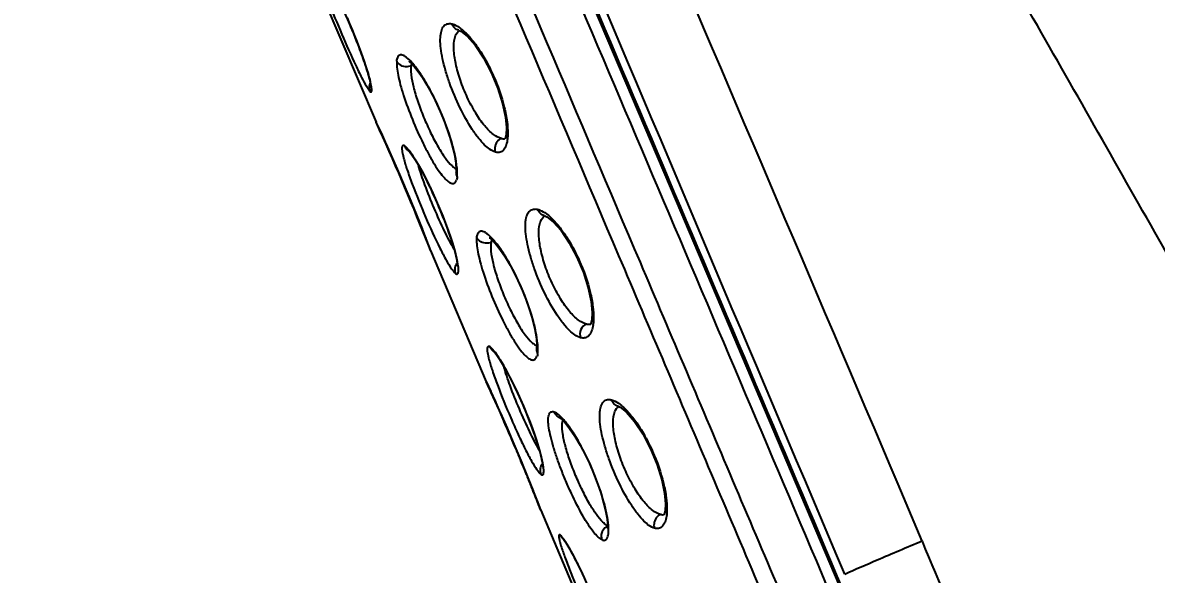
# Model space of a CAD drawing. Header units: millimetres. Extents: x 3631 to 3841, y 294 to 591.
# Drawn here: x 3674.02 to 3698.15, y 493.54 to 505.29 of the extents above; entities that cross this region are included whole.
import ezdxf

# ---------------------------------------------------------------- set-up
doc = ezdxf.new("R2010")
doc.units = ezdxf.units.MM
doc.header["$LTSCALE"] = 0.1
doc.layers.add('DIM', color=3, linetype='Continuous')
doc.styles.get("Standard").update_dxf_attribs({"font": 'arial.ttf'})
doc.dimstyles.new('ISO-25', dxfattribs={"dimtxt": 2.5, "dimasz": 2.5, "dimexe": 1.25, "dimexo": 0.625, "dimtad": 1, "dimlfac": 1.333333, "dimtxsty": 'Standard', "dimcen": 2.5, "dimadec": 0, "dimazin": 0, "dimtfac": 1, "dimtmove": 0, "dimatfit": 3, "dimfxl": 0, "dimarcsym": 0})

# ---------------------------------------------------------------- blocks, each defined once
blk = doc.blocks.new('*D76')
at = {"layer": 'Defpoints', "color": 0}
for p in [(3674.018, 520.889), (3707.156, 490.294), (3701.06, 488.102), (3692.287, 477.853), (3707.156, 369.842)]:
    blk.add_point(p, dxfattribs=at)
at = {"layer": 'DIM', "color": 0, "lineweight": -2}
blk.add_arc((3707.156, 442.825), 45.686, 93.1357, 109.8649, dxfattribs=at)
at = {"layer": 'DIM', "color": 0}
for points in [[(3704.645, 488.859), (3704.668, 488.026), (3707.156, 488.511)], [(3691.784, 485.404), (3691.479, 486.18), (3689.304, 484.879)]]:
    blk.add_solid(points, dxfattribs=at)
at = {"layer": 'DIM', "color": 0, "insert": (3697.668, 489.458), "char_height": 2.5, "attachment_point": 5, "rotation": 11.5003}
blk.add_mtext('23°', dxfattribs=at)

msp = doc.modelspace()

# ---------------------------------------------------------------- linework, layer by layer
at = {"color": 7, "linetype": 'Continuous'}
for p, q in [((3680.4156, 505.8182), (3681.5407, 503.1678)), ((3681.5411, 503.1672), (3681.5448, 503.1587)), ((3681.5428, 503.1633), (3681.5411, 503.1671)), ((3681.5506, 503.1462), (3681.5428, 503.1633)), ((3681.5448, 503.1587), (3681.6668, 502.8921)), ((3681.5448, 503.1587), (3681.5467, 503.1545)), ((3681.5492, 503.1495), (3681.5524, 503.1425)), ((3681.5532, 503.1403), (3681.5506, 503.1462)), ((3681.5524, 503.1425), (3681.5542, 503.1386)), ((3681.7463, 502.7154), (3681.8831, 502.4078)), ((3684.2721, 502.8179), (3684.2832, 502.8215)), ((3681.8831, 502.4078), (3682.0367, 502.0556)), ((3682.2337, 502.5586), (3682.2322, 502.5596)), ((3683.2478, 502.1585), (3683.2452, 502.1131)), ((3683.2452, 502.1131), (3683.2449, 502.1112)), ((3687.9275, 501.4862), (3690.1855, 496.1645)), ((3682.483, 500.9851), (3682.6168, 500.6496)), ((3682.5912, 500.7143), (3682.5997, 500.6926)), ((3682.6168, 500.6496), (3682.7016, 500.4331)), ((3682.6964, 500.4465), (3682.6603, 500.539)), ((3682.6908, 500.4604), (3682.6892, 500.4644)), ((3682.6936, 500.4531), (3682.6908, 500.4604)), ((3682.7015, 500.4332), (3682.6964, 500.4465)), ((3682.701, 500.4341), (3683.8859, 497.6424)), ((3686.0874, 498.8684), (3686.1065, 498.8746)), ((3684.9568, 498.3618), (3684.9552, 498.3532)), ((3684.9571, 498.364), (3684.9568, 498.3618)), ((3684.9607, 498.4128), (3684.9571, 498.364)), ((3684.0467, 498.2855), (3684.0453, 498.2865)), ((3683.8861, 497.6424), (3683.8895, 497.6345)), ((3683.9186, 497.5715), (3683.8861, 497.6424)), ((3683.8895, 497.6345), (3683.9818, 497.4329)), ((3683.9717, 497.455), (3684.0815, 497.2124)), ((3685.4547, 496.8744), (3685.4534, 496.875)), ((3684.4755, 496.3111), (3684.6402, 495.9188)), ((3684.6216, 495.964), (3684.7725, 495.5965)), ((3684.757, 495.6352), (3684.8847, 495.3179)), ((3684.8726, 495.3487), (3684.9709, 495.1005)), ((3684.8782, 495.3351), (3684.8749, 495.3433)), ((3684.9623, 495.1226), (3685.0437, 494.9148)), ((3685.0053, 495.013), (3685.0077, 495.0073)), ((3685.0193, 494.9779), (3685.0077, 495.0073)), ((3685.0347, 494.9383), (3685.0193, 494.9779)), ((3685.0463, 494.9087), (3685.0347, 494.9383)), ((3685.0437, 494.9148), (3685.0473, 494.9061)), ((3685.0474, 494.9061), (3685.0463, 494.9087)), ((3685.0473, 494.9058), (3686.172, 492.2555)), ((3687.6608, 494.8135), (3687.671, 494.8169)), ((3685.5238, 494.2935), (3685.5232, 494.294)), ((3685.5238, 494.2935), (3685.5238, 494.2935))]:
    msp.add_line(p, q, dxfattribs=at)
for points in [[(3680.313, 519.4223), (3682.9549, 513.1912), (3687.9275, 501.4862)], [(3680.9225, 505.3878), (3680.9777, 505.2607), (3681.0309, 505.1347), (3681.0816, 505.0109), (3681.1294, 504.8904), (3681.174, 504.7743), (3681.2152, 504.6634), (3681.2531, 504.5581), (3681.2875, 504.4591), (3681.3183, 504.3669), (3681.3455, 504.282), (3681.3689, 504.2049), (3681.3886, 504.1361), (3681.4044, 504.0763), (3681.4165, 504.0255), (3681.4249, 503.9847), (3681.4299, 503.9549), (3681.4318, 503.9378), (3681.4319, 503.9363)], [(3683.3037, 505.1242), (3683.3444, 505.105), (3683.4774, 504.9997), (3683.6466, 504.8059), (3683.8244, 504.5395), (3683.9915, 504.2245), (3684.132, 503.8898), (3684.2338, 503.5647), (3684.2934, 503.2786), (3684.3149, 503.0537), (3684.3078, 502.9025), (3684.2882, 502.8235), (3684.285, 502.8162)], [(3682.2346, 504.4667), (3682.2347, 504.4666), (3682.2531, 504.4544), (3682.2968, 504.4156), (3682.3602, 504.3463), (3682.4378, 504.247), (3682.5258, 504.1194), (3682.6208, 503.9657), (3682.7193, 503.7886), (3682.8178, 503.5921), (3682.9136, 503.3798), (3683.0042, 503.156), (3683.0864, 502.9259), (3683.1559, 502.6974), (3683.208, 502.4826), (3683.239, 502.2973), (3683.2478, 502.1585)], [(3681.6383, 502.9545), (3681.7847, 502.6301), (3681.9283, 502.3051), (3682.0851, 501.9429), (3682.2433, 501.5695), (3682.3909, 501.2121), (3682.5185, 500.897)], [(3682.2297, 502.5613), (3682.2559, 502.5331), (3682.3029, 502.4722), (3682.3638, 502.3824), (3682.4345, 502.2674), (3682.5113, 502.1322), (3682.5907, 501.9826), (3682.67, 501.824), (3682.7478, 501.6604), (3682.8225, 501.4949), (3682.8934, 501.3302), (3682.9594, 501.1684), (3683.0199, 501.0117), (3683.0743, 500.8623), (3683.1226, 500.7218), (3683.1644, 500.5916), (3683.1997, 500.4731), (3683.2282, 500.3676), (3683.2499, 500.2764), (3683.2649, 500.2013), (3683.2734, 500.1433), (3683.2764, 500.106), (3683.2765, 500.1014)], [(3682.0367, 502.0556), (3682.1952, 501.6831), (3682.3474, 501.3177), (3682.483, 500.9851)], [(3683.2449, 502.1112), (3683.2437, 502.1028), (3683.2413, 502.0926)], [(3685.1299, 501.1761), (3685.1745, 501.1556), (3685.3097, 501.0502), (3685.4776, 500.8606), (3685.652, 500.6025), (3685.8159, 500.2973), (3685.9553, 499.969), (3686.0584, 499.6428), (3686.1192, 499.35), (3686.1405, 499.1187), (3686.1322, 498.9633), (3686.1109, 498.8806), (3686.1072, 498.8725)], [(3683.9506, 500.7097), (3683.9522, 500.7089), (3683.9786, 500.6909), (3684.0315, 500.6425), (3684.1045, 500.5604), (3684.1917, 500.4456), (3684.289, 500.2999), (3684.3922, 500.1264), (3684.497, 499.9288), (3684.5996, 499.7115), (3684.6973, 499.4789), (3684.7865, 499.2368), (3684.8624, 498.9932), (3684.9193, 498.7616), (3684.9524, 498.5613), (3684.9607, 498.4128)], [(3686.1072, 498.8725), (3686.1015, 498.8624), (3686.103, 498.8638)], [(3684.0426, 498.2884), (3684.0664, 498.2631), (3684.1102, 498.207), (3684.1675, 498.1237), (3684.2344, 498.0164), (3684.3076, 497.8893), (3684.3838, 497.7476), (3684.4606, 497.5963), (3684.5362, 497.4394), (3684.6094, 497.2798), (3684.6793, 497.1201), (3684.745, 496.9624), (3684.8058, 496.8086), (3684.8612, 496.6607), (3684.9108, 496.5205), (3684.9546, 496.3892), (3684.9923, 496.2681), (3685.0238, 496.1585), (3685.049, 496.0613), (3685.0679, 495.9781), (3685.0805, 495.9102), (3685.0873, 495.8589), (3685.0892, 495.8278), (3685.0892, 495.8246)], [(3684.0674, 497.244), (3684.2063, 496.9322), (3684.3478, 496.6086), (3684.4956, 496.2632)], [(3686.6961, 497.1218), (3686.7372, 497.1021), (3686.8709, 496.9953), (3687.0402, 496.7999), (3687.2181, 496.531), (3687.3849, 496.2134), (3687.5243, 495.8773), (3687.6244, 495.5529), (3687.6824, 495.2692), (3687.703, 495.0467), (3687.6956, 494.897), (3687.676, 494.8186), (3687.6728, 494.8113)], [(3684.189, 496.9717), (3684.3282, 496.6542), (3684.4755, 496.3111)], [(3685.4547, 496.8744), (3685.4783, 496.8573), (3685.5571, 496.7799), (3685.6605, 496.6509), (3685.774, 496.4826), (3685.8876, 496.2892), (3685.9957, 496.0827), (3686.0955, 495.8712), (3686.1854, 495.6598), (3686.264, 495.4525), (3686.3303, 495.2533), (3686.3836, 495.0682), (3686.4234, 494.9027), (3686.4497, 494.7616), (3686.4635, 494.6483), (3686.4668, 494.5657), (3686.4635, 494.5151), (3686.4624, 494.5083)], [(3690.1855, 496.1645), (3692.3143, 491.1446), (3694.3357, 486.3902)], [(3685.5232, 494.294), (3685.5383, 494.2754), (3685.5646, 494.2385), (3685.5992, 494.1853)], [(3685.5992, 494.1853), (3685.6406, 494.1172), (3685.6876, 494.0354), (3685.739, 493.9415), (3685.7936, 493.8374), (3685.8502, 493.7253), (3685.9079, 493.6069), (3685.966, 493.4842)]]:
    msp.add_lwpolyline(points, dxfattribs=at)
for centre, radius, start, end in [((3669.0347, 500.1544), 12.9901, 22.44411, 22.6743), ((3669.7644, 500.4519), 12.2021, 20.89679, 22.46103), ((3682.8049, 504.461), 0.8837, 52.19968, 52.93623), ((3670.209, 500.6226), 11.7259, 20.68426, 20.8926), ((3682.5977, 504.321), 0.3161, 167.87602, 171.26367), ((3682.5403, 504.3333), 0.2574, 164.02333, 167.88527), ((3682.4987, 504.3451), 0.2141, 160.73564, 163.99868), ((3681.5185, 503.9364), 0.1534, 223.64906, 225.09081), ((3653.8531, 490.3026), 30.5305, 24.59295, 24.85507), ((3637.3157, 482.7831), 48.6971, 21.38421, 24.54003), ((3684.2556, 502.9961), 0.1789, 275.2872, 279.2714), ((3682.2608, 502.0788), 1.0094, 0.1869, 1.24726), ((3684.6489, 500.5205), 0.8692, 53.13658, 53.59286), ((3684.2987, 500.5551), 0.3161, 166.45068, 169.82288), ((3684.2451, 500.568), 0.2609, 162.64751, 166.45832), ((3684.2008, 500.5819), 0.2146, 158.33469, 162.65536), ((3684.1791, 500.592), 0.1909, 156.58641, 158.69039), ((3683.4373, 500.0298), 0.2205, 177.06498, 201.74316), ((3686.0683, 499.0564), 0.1889, 275.77086, 280.19874), ((3686.069, 499.0523), 0.1847, 280.21121, 282.03434), ((3685.3284, 498.9747), 0.8405, 351.22983, 351.8592), ((3685.3012, 498.9786), 0.8681, 351.85823, 352.30445), ((3683.9852, 498.3454), 0.9988, 359.81254, 0.32136), ((3637.5926, 476.2882), 50.9811, 24.47727, 24.67514), ((3640.2279, 477.505), 48.0785, 23.9766, 24.4587), ((3686.1991, 496.4628), 0.8787, 52.11263, 52.86972), ((3640.7445, 477.7337), 47.5136, 23.84701, 23.97775), ((3641.7195, 478.1653), 46.4473, 23.57624, 23.8464), ((3639.9097, 477.3751), 48.4221, 23.39019, 23.57661), ((3639.5698, 477.2291), 48.792, 23.11078, 23.38915), ((3637.6311, 476.4012), 50.9001, 22.94941, 23.11141), ((3637.9937, 476.5537), 50.5068, 22.67189, 22.95041), ((3638.9066, 476.9347), 49.5175, 22.50638, 22.67226), ((3641.9913, 478.2113), 46.1791, 22.21306, 22.50815), ((3640.5471, 477.6215), 47.7391, 22.0837, 22.2131), ((3685.2505, 495.7564), 0.2208, 177.0766, 201.72666), ((3640.4211, 477.5695), 47.8754, 21.79282, 22.0847), ((3644.6136, 479.2449), 43.3605, 21.31645, 21.78226), ((3687.6444, 494.9906), 0.1777, 275.28719, 279.00129), ((3685.3663, 494.2545), 0.1565, 46.35408, 47.78759)]:
    msp.add_arc(centre, radius, start, end, dxfattribs=at)
for points, knots in [([(3686.3644, 530.4483), (3687.408, 528.7891), (3689.4848, 525.4639), (3692.548, 520.444), (3695.5624, 515.3946), (3698.5133, 510.3079), (3701.4028, 505.1859), (3703.7102, 500.8619), (3705.461, 497.3541), (3706.7078, 494.6912), (3707.9051, 492.006), (3708.6788, 490.2049), (3709.0526, 489.2992)], [0, 0, 0, 0, 0.1250035, 0.2500071, 0.3750109, 0.5000146, 0.625018, 0.7500179, 0.8125154, 0.8750077, 0.9375109, 1, 1, 1, 1]), ([(3705.1897, 487.2619), (3704.7874, 488.2114), (3703.9483, 490.0482), (3702.6257, 492.7059), (3701.2763, 495.2296), (3699.9062, 497.6661), (3698.5388, 500.078), (3696.7122, 503.309), (3694.403, 507.3564), (3691.5853, 512.1973), (3687.7642, 518.5931), (3684.8452, 523.3496), (3682.9004, 526.5119)], [0, 0, 0, 0, 0.0684987, 0.1340865, 0.1971674, 0.2585739, 0.3197659, 0.3813341, 0.5051202, 0.6292944, 0.7533997, 1, 1, 1, 1]), ([(3682.2028, 520.0848), (3684.0134, 515.7702), (3687.6583, 507.1549), (3691.3356, 498.5534), (3693.1595, 494.2483)], [0, 0, 0, 0, 0.5001934, 1, 1, 1, 1]), ([(3680.0864, 519.3263), (3681.3251, 516.3996), (3683.8077, 510.5484), (3687.5381, 501.7746), (3690.6421, 494.461), (3693.121, 488.6087), (3694.3657, 485.6849), (3694.993, 484.2253)], [0, 0, 0, 0, 0.2500067, 0.5000139, 0.7500165, 0.8750216, 1, 1, 1, 1]), ([(3680.345, 519.4354), (3682.9763, 513.2188), (3688.2684, 500.7934), (3693.53, 488.3552), (3696.1792, 482.1416)], [0, 0, 0, 0, 0.4998469, 1, 1, 1, 1]), ([(3691.5208, 493.5428), (3689.6902, 497.8497), (3686.0538, 506.4695), (3682.386, 515.076), (3680.5503, 519.3762)], [0, 0, 0, 0, 0.500221, 1, 1, 1, 1]), ([(3694.9802, 481.7841), (3694.3081, 483.3588), (3692.9829, 486.4931), (3690.9883, 491.1724), (3689.0148, 495.8286), (3685.0698, 505.1261), (3681.7747, 512.8704), (3679.1494, 519.0712)], [0, 0, 0, 0, 0.1267933, 0.2520182, 0.3767146, 0.5013137, 1, 1, 1, 1]), ([(3694.6241, 481.6922), (3693.9579, 483.2523), (3692.6418, 486.3685), (3690.6537, 491.0284), (3688.6817, 495.68), (3686.0523, 501.8768), (3682.7618, 509.6215), (3680.1312, 515.8187), (3678.8184, 518.9189)], [0, 0, 0, 0, 0.1258326, 0.2509286, 0.3758051, 0.5006033, 0.7502619, 1, 1, 1, 1]), ([(3680.3247, 506.2805), (3680.3508, 506.1986), (3680.4157, 506.0158), (3680.5756, 505.6008), (3680.806, 505.0469), (3681.0433, 504.5087), (3681.2205, 504.1413), (3681.2987, 503.9937), (3681.335, 503.9328)], [0, 0, 0, 0, 0.100864, 0.2273529, 0.5215561, 0.8043212, 0.9168962, 1, 1, 1, 1]), ([(3681.0209, 505.162), (3680.9139, 505.4181), (3680.7532, 505.7739), (3680.5347, 506.192), (3680.4363, 506.3597), (3680.3906, 506.4276)], [0, 0, 0, 0, 0.5882866, 0.8266126, 1, 1, 1, 1]), ([(3684.0804, 502.5306), (3683.993, 502.5577), (3683.8649, 502.66), (3683.7132, 502.8341), (3683.5277, 503.0958), (3683.3125, 503.4886), (3683.1315, 503.9155), (3683.018, 504.2665), (3682.9553, 504.5104), (3682.9166, 504.73), (3682.903, 504.9182), (3682.9157, 505.07), (3682.9527, 505.1851), (3683.0243, 505.2597), (3683.087, 505.2698), (3683.1165, 505.2684)], [0, 0, 0, 0, 0.0857649, 0.1464185, 0.2180044, 0.3855964, 0.5657437, 0.6519711, 0.7314897, 0.8017685, 0.8608697, 0.9079725, 0.9440402, 0.9723334, 1, 1, 1, 1]), ([(3683.1165, 505.2684), (3683.1201, 505.2681), (3683.1351, 505.2666), (3683.15, 505.2636), (3683.1611, 505.2606)], [0, 0, 0, 0, 0.2397838, 1, 1, 1, 1]), ([(3683.2999, 505.1252), (3683.2666, 505.1339), (3683.2059, 505.1693), (3683.1702, 505.2286), (3683.1598, 505.2591)], [0, 0, 0, 0, 0.5166637, 1, 1, 1, 1]), ([(3683.1611, 505.2606), (3683.175, 505.2565), (3683.2381, 505.2337), (3683.2957, 505.1977), (3683.3375, 505.1662)], [0, 0, 0, 0, 0.2171506, 1, 1, 1, 1]), ([(3683.2142, 504.9596), (3683.2188, 504.9776), (3683.2376, 505.0382), (3683.2744, 505.0958), (3683.3111, 505.1223)], [0, 0, 0, 0, 0.2909506, 1, 1, 1, 1]), ([(3683.3465, 505.1592), (3683.4086, 505.1111), (3683.5343, 504.9869), (3683.7103, 504.7592), (3683.8829, 504.4784), (3684.0938, 504.0579), (3684.2485, 503.6188), (3684.3314, 503.1972), (3684.3461, 503.0057), (3684.3446, 502.9185)], [0, 0, 0, 0, 0.0939148, 0.2098129, 0.34332, 0.4871152, 0.7715342, 0.8958339, 1, 1, 1, 1]), ([(3684.2095, 502.8218), (3684.148, 502.8345), (3684.0137, 502.9141), (3683.8321, 503.1026), (3683.647, 503.3725), (3683.4752, 503.6997), (3683.3319, 504.0524), (3683.2341, 504.3965), (3683.1872, 504.6979), (3683.1947, 504.8833), (3683.2142, 504.9596)], [0, 0, 0, 0, 0.0761443, 0.1823585, 0.3173901, 0.4714121, 0.630302, 0.7785977, 0.9044124, 1, 1, 1, 1]), ([(3681.4063, 504.0806), (3681.3793, 504.1828), (3681.3076, 504.4123), (3681.2266, 504.6385), (3681.1791, 504.7644)], [0, 0, 0, 0, 0.4400294, 1, 1, 1, 1]), ([(3682.3036, 504.4376), (3682.269, 504.4762), (3682.2184, 504.5274), (3682.1467, 504.5777), (3682.1031, 504.5985), (3682.0636, 504.6056), (3682.0148, 504.5899), (3681.9978, 504.5515), (3681.9913, 504.5268)], [0, 0, 0, 0, 0.380393, 0.5249825, 0.6411012, 0.7331041, 0.8122842, 1, 1, 1, 1]), ([(3681.9815, 504.4695), (3681.9769, 504.427), (3681.9811, 504.3265), (3682.0082, 504.1589), (3682.0572, 503.957), (3682.1533, 503.639), (3682.3103, 503.2176), (3682.4963, 502.8012), (3682.6582, 502.4879), (3682.7738, 502.2857), (3682.8834, 502.1177), (3682.9833, 501.9899), (3683.0621, 501.912), (3683.12, 501.8761), (3683.1558, 501.8635), (3683.1889, 501.8634), (3683.2294, 501.883), (3683.2457, 501.9155), (3683.2533, 501.9379)], [0, 0, 0, 0, 0.0420105, 0.0981106, 0.1667733, 0.2459867, 0.4245291, 0.6083165, 0.6937756, 0.7709854, 0.8372157, 0.8906451, 0.9303537, 0.9452144, 0.9572313, 0.9672881, 0.9767997, 1, 1, 1, 1]), ([(3682.2011, 504.3486), (3682.1555, 504.3462), (3682.0652, 504.3665), (3682.0003, 504.4326), (3681.9815, 504.4695)], [0, 0, 0, 0, 0.5237982, 1, 1, 1, 1]), ([(3681.984, 504.4731), (3681.9844, 504.4784), (3681.9865, 504.4977), (3681.99, 504.5168), (3681.9938, 504.5304)], [0, 0, 0, 0, 0.2727494, 1, 1, 1, 1]), ([(3682.2853, 504.3689), (3682.279, 504.3661), (3682.2521, 504.3555), (3682.2232, 504.3498), (3682.2011, 504.3486)], [0, 0, 0, 0, 0.2371362, 1, 1, 1, 1]), ([(3682.2852, 504.3689), (3682.2809, 504.3409), (3682.2783, 504.2774), (3682.29, 504.127), (3682.3365, 503.9012), (3682.4278, 503.6003), (3682.551, 503.2746), (3682.6948, 502.9515), (3682.848, 502.6586), (3682.9984, 502.4202), (3683.1048, 502.2874), (3683.1585, 502.2381)], [0, 0, 0, 0, 0.03632, 0.0809914, 0.1930987, 0.330744, 0.4836449, 0.638847, 0.7836223, 0.9066482, 1, 1, 1, 1]), ([(3683.2629, 502.2092), (3683.2546, 502.2912), (3683.224, 502.4715), (3683.1202, 502.8717), (3682.9264, 503.3972), (3682.6792, 503.8968), (3682.4631, 504.2384), (3682.3563, 504.3788), (3682.3036, 504.4376)], [0, 0, 0, 0, 0.1009277, 0.2232475, 0.5056118, 0.7847073, 0.903437, 1, 1, 1, 1]), ([(3681.4105, 503.8243), (3681.4156, 503.8195), (3681.4236, 503.8112), (3681.4426, 503.8115), (3681.449, 503.8314), (3681.4503, 503.8739), (3681.4363, 503.9608), (3681.4183, 504.0351), (3681.4063, 504.0806)], [0, 0, 0, 0, 0.0680497, 0.1080694, 0.1587409, 0.2447976, 0.5397252, 1, 1, 1, 1]), ([(3681.335, 503.9328), (3681.3478, 503.9113), (3681.3705, 503.8749), (3681.3958, 503.8401), (3681.4078, 503.8271)], [0, 0, 0, 0, 0.5857491, 1, 1, 1, 1]), ([(3681.4191, 504.0102), (3681.4039, 503.9806), (3681.3874, 503.9168), (3681.3991, 503.8523), (3681.4105, 503.8243)], [0, 0, 0, 0, 0.5237055, 1, 1, 1, 1]), ([(3684.3446, 502.9185), (3684.3444, 502.9093), (3684.3434, 502.874), (3684.3408, 502.8388), (3684.3378, 502.813)], [0, 0, 0, 0, 0.2624179, 1, 1, 1, 1]), ([(3682.1554, 502.6567), (3682.1478, 502.6624), (3682.1347, 502.6713), (3682.1105, 502.6739), (3682.0954, 502.6553), (3682.0912, 502.6271), (3682.0915, 502.5876), (3682.0979, 502.5362), (3682.11, 502.4731), (3682.121, 502.4274), (3682.1274, 502.4027)], [0, 0, 0, 0, 0.0877773, 0.1459439, 0.2024759, 0.2863884, 0.4070929, 0.5663968, 0.764243, 1, 1, 1, 1]), ([(3682.2417, 502.5687), (3682.2267, 502.5876), (3682.2, 502.6189), (3682.1696, 502.6474), (3682.1554, 502.6568)], [0, 0, 0, 0, 0.5860065, 1, 1, 1, 1]), ([(3682.2322, 502.5596), (3682.2231, 502.5659), (3682.1907, 502.5922), (3682.1667, 502.6283), (3682.1554, 502.6567)], [0, 0, 0, 0, 0.265286, 1, 1, 1, 1]), ([(3684.1385, 502.7758), (3684.1059, 502.7443), (3684.0603, 502.6625), (3684.0648, 502.5698), (3684.0785, 502.5295)], [0, 0, 0, 0, 0.5157404, 1, 1, 1, 1]), ([(3684.3378, 502.813), (3684.3327, 502.7694), (3684.3182, 502.6921), (3684.2747, 502.5938), (3684.2068, 502.531), (3684.1502, 502.5214), (3684.1237, 502.5229)], [0, 0, 0, 0, 0.3308811, 0.5903775, 0.7993704, 1, 1, 1, 1]), ([(3684.2095, 502.8218), (3684.2033, 502.8194), (3684.1775, 502.8076), (3684.1541, 502.7908), (3684.1385, 502.7758)], [0, 0, 0, 0, 0.2365826, 1, 1, 1, 1]), ([(3684.2097, 502.8218), (3684.2151, 502.8207), (3684.2356, 502.8172), (3684.2567, 502.8165), (3684.272, 502.8179)], [0, 0, 0, 0, 0.2615022, 1, 1, 1, 1]), ([(3682.1274, 502.4027), (3682.1489, 502.3195), (3682.2067, 502.1339), (3682.3574, 501.7136), (3682.5858, 501.1549), (3682.8304, 500.6154), (3683.0202, 500.2508), (3683.1064, 500.1061), (3683.1474, 500.0475)], [0, 0, 0, 0, 0.1002579, 0.2263931, 0.5206539, 0.8038851, 0.9166464, 1, 1, 1, 1]), ([(3682.3729, 502.3782), (3682.3612, 502.397), (3682.3198, 502.462), (3682.2759, 502.5257), (3682.2417, 502.5687)], [0, 0, 0, 0, 0.287405, 1, 1, 1, 1]), ([(3684.1237, 502.5229), (3684.1128, 502.5236), (3684.0983, 502.526), (3684.084, 502.5296), (3684.0804, 502.5306)], [0, 0, 0, 0, 0.7393552, 1, 1, 1, 1]), ([(3683.2692, 500.2119), (3683.2543, 500.2842), (3683.2135, 500.4441), (3683.1016, 500.8068), (3682.9157, 501.3007), (3682.6602, 501.8651), (3682.4697, 502.2228), (3682.3729, 502.3782)], [0, 0, 0, 0, 0.0941872, 0.210186, 0.4840018, 0.7665454, 1, 1, 1, 1]), ([(3683.2017, 500.4655), (3683.1273, 500.5899), (3682.9803, 500.8788), (3682.7742, 501.3368), (3682.588, 501.8035), (3682.4822, 502.11), (3682.4443, 502.2502)], [0, 0, 0, 0, 0.2239001, 0.4999213, 0.7756497, 1, 1, 1, 1]), ([(3683.1585, 502.2381), (3683.1663, 502.2309), (3683.1942, 502.2066), (3683.2251, 502.1852), (3683.2491, 502.1744)], [0, 0, 0, 0, 0.2875113, 1, 1, 1, 1]), ([(3683.2699, 502.1008), (3683.2697, 502.1093), (3683.2685, 502.1455), (3683.2657, 502.1816), (3683.2629, 502.2092)], [0, 0, 0, 0, 0.2345373, 1, 1, 1, 1]), ([(3683.2449, 502.1112), (3683.2436, 502.1009), (3683.2416, 502.0618), (3683.2525, 502.0225), (3683.2657, 501.997)], [0, 0, 0, 0, 0.2644951, 1, 1, 1, 1]), ([(3683.2682, 502.0008), (3683.2675, 501.9953), (3683.2646, 501.9754), (3683.2602, 501.9556), (3683.2558, 501.9416)], [0, 0, 0, 0, 0.2720796, 1, 1, 1, 1]), ([(3683.2657, 501.997), (3683.2665, 502.0035), (3683.2694, 502.0318), (3683.2702, 502.0602), (3683.2701, 502.0821)], [0, 0, 0, 0, 0.2296779, 1, 1, 1, 1]), ([(3685.8935, 498.5803), (3685.805, 498.6067), (3685.6746, 498.7076), (3685.5207, 498.8815), (3685.3333, 499.1423), (3685.1171, 499.5348), (3684.9364, 499.9619), (3684.8242, 500.3134), (3684.7629, 500.5577), (3684.726, 500.7779), (3684.7144, 500.9668), (3684.7294, 501.1196), (3684.7691, 501.2356), (3684.8428, 501.3109), (3684.9068, 501.322), (3684.9371, 501.3211)], [0, 0, 0, 0, 0.08625, 0.1468524, 0.218261, 0.3852738, 0.5647524, 0.6506626, 0.7298981, 0.7999815, 0.8590246, 0.9062676, 0.9427399, 0.9716912, 1, 1, 1, 1]), ([(3684.9371, 501.3211), (3684.941, 501.3209), (3684.9572, 501.3195), (3684.9732, 501.3165), (3684.9851, 501.3134)], [0, 0, 0, 0, 0.2398109, 1, 1, 1, 1]), ([(3685.126, 501.177), (3685.0923, 501.1855), (3685.0306, 501.221), (3684.9946, 501.2811), (3684.9842, 501.3119)], [0, 0, 0, 0, 0.5162217, 1, 1, 1, 1]), ([(3684.9851, 501.3134), (3684.9993, 501.3093), (3685.0634, 501.2871), (3685.1222, 501.2514), (3685.1648, 501.22)], [0, 0, 0, 0, 0.2183403, 1, 1, 1, 1]), ([(3685.1703, 501.2159), (3685.2332, 501.1687), (3685.3605, 501.0463), (3685.5384, 500.8203), (3685.7123, 500.5405), (3685.9244, 500.1202), (3686.0787, 499.68), (3686.1595, 499.2566), (3686.1727, 499.0641), (3686.1703, 498.9764)], [0, 0, 0, 0, 0.0937786, 0.2093792, 0.3426129, 0.486247, 0.7707595, 0.8953381, 1, 1, 1, 1]), ([(3686.0221, 498.8719), (3685.9597, 498.8841), (3685.8233, 498.9621), (3685.6388, 499.1497), (3685.4519, 499.4189), (3685.2795, 499.7459), (3685.1367, 500.0988), (3685.0407, 500.4435), (3684.9965, 500.7459), (3685.0067, 500.9318), (3685.0275, 501.0082)], [0, 0, 0, 0, 0.0769285, 0.1833074, 0.3181752, 0.4719085, 0.6304683, 0.7784391, 0.9040904, 1, 1, 1, 1]), ([(3685.0275, 501.0082), (3685.0326, 501.0269), (3685.0534, 501.09), (3685.0938, 501.1495), (3685.1332, 501.1759)], [0, 0, 0, 0, 0.2899966, 1, 1, 1, 1]), ([(3683.6841, 500.7118), (3683.6784, 500.6691), (3683.6807, 500.5679), (3683.7056, 500.3993), (3683.7528, 500.1963), (3683.8471, 499.8769), (3684.0032, 499.4541), (3684.19, 499.0371), (3684.3535, 498.724), (3684.4707, 498.5222), (3684.5822, 498.355), (3684.6842, 498.2282), (3684.7653, 498.1515), (3684.8248, 498.1168), (3684.862, 498.105), (3684.8963, 498.1059), (3684.9382, 498.1273), (3684.9555, 498.1611), (3684.9636, 498.1845)], [0, 0, 0, 0, 0.0421035, 0.0981415, 0.1666563, 0.2456639, 0.4236951, 0.6069088, 0.692076, 0.7690109, 0.8350195, 0.8883209, 0.9280963, 0.9431218, 0.9553994, 0.9658137, 0.9757747, 1, 1, 1, 1]), ([(3683.9036, 500.5909), (3683.8581, 500.5886), (3683.768, 500.6091), (3683.7031, 500.675), (3683.6841, 500.7118)], [0, 0, 0, 0, 0.5235415, 1, 1, 1, 1]), ([(3683.6867, 500.7155), (3683.6873, 500.7207), (3683.6897, 500.7399), (3683.6937, 500.7589), (3683.6978, 500.7724)], [0, 0, 0, 0, 0.2714775, 1, 1, 1, 1]), ([(3684.0194, 500.6854), (3683.984, 500.7238), (3683.9319, 500.7747), (3683.8581, 500.8241), (3683.8128, 500.8442), (3683.7718, 500.8503), (3683.7212, 500.8334), (3683.7026, 500.7942), (3683.6953, 500.7686)], [0, 0, 0, 0, 0.3749332, 0.5183346, 0.6344447, 0.7277155, 0.8091245, 1, 1, 1, 1]), ([(3683.9876, 500.6109), (3683.9813, 500.6081), (3683.9545, 500.5976), (3683.9256, 500.592), (3683.9036, 500.5909)], [0, 0, 0, 0, 0.2370543, 1, 1, 1, 1]), ([(3683.9876, 500.6109), (3683.9767, 500.5493), (3683.9822, 500.3971), (3684.0302, 500.1437), (3684.1202, 499.8409), (3684.2423, 499.5134), (3684.3871, 499.1893), (3684.5425, 498.8961), (3684.6942, 498.658), (3684.8036, 498.5273), (3684.858, 498.4795)], [0, 0, 0, 0, 0.0800135, 0.192015, 0.3301083, 0.4832172, 0.6389276, 0.7838925, 0.9072754, 1, 1, 1, 1]), ([(3684.9788, 498.456), (3684.9716, 498.5384), (3684.9428, 498.7195), (3684.8417, 499.1211), (3684.6491, 499.6477), (3684.4004, 500.1472), (3684.1816, 500.4877), (3684.073, 500.6272), (3684.0194, 500.6854)], [0, 0, 0, 0, 0.1010979, 0.2234642, 0.5057065, 0.7846169, 0.9033188, 1, 1, 1, 1]), ([(3683.1474, 500.0475), (3683.162, 500.0267), (3683.1882, 499.9916), (3683.2181, 499.9594), (3683.2325, 499.9481)], [0, 0, 0, 0, 0.5831461, 1, 1, 1, 1]), ([(3683.2664, 500.1718), (3683.259, 500.1624), (3683.2325, 500.1235), (3683.2189, 500.0761), (3683.2171, 500.0411)], [0, 0, 0, 0, 0.2529037, 1, 1, 1, 1]), ([(3683.2325, 499.9481), (3683.2393, 499.9432), (3683.2516, 499.9352), (3683.2745, 499.9364), (3683.2881, 499.9558), (3683.294, 499.9843), (3683.2956, 500.0246), (3683.29, 500.1022), (3683.2787, 500.1658), (3683.2692, 500.2119)], [0, 0, 0, 0, 0.0775004, 0.1321636, 0.1919051, 0.2794003, 0.402518, 0.5636587, 1, 1, 1, 1]), ([(3686.0221, 498.8719), (3685.9693, 498.8508), (3685.8787, 498.7608), (3685.8731, 498.6341), (3685.8918, 498.5794)], [0, 0, 0, 0, 0.4957831, 1, 1, 1, 1]), ([(3686.1591, 498.8466), (3686.1528, 498.8056), (3686.1361, 498.7325), (3686.0899, 498.64), (3686.0217, 498.5815), (3685.9664, 498.5718), (3685.9401, 498.5727)], [0, 0, 0, 0, 0.3238757, 0.5817618, 0.7943193, 1, 1, 1, 1]), ([(3686.0223, 498.8719), (3686.0279, 498.8708), (3686.0493, 498.8673), (3686.0713, 498.8668), (3686.0873, 498.8685)], [0, 0, 0, 0, 0.2610446, 1, 1, 1, 1]), ([(3686.1703, 498.9764), (3686.17, 498.9664), (3686.1685, 498.9283), (3686.1652, 498.8902), (3686.1614, 498.8624)], [0, 0, 0, 0, 0.2631324, 1, 1, 1, 1]), ([(3685.9401, 498.5727), (3685.9284, 498.5733), (3685.9127, 498.5756), (3685.8974, 498.5793), (3685.8935, 498.5803)], [0, 0, 0, 0, 0.7393722, 1, 1, 1, 1]), ([(3683.9686, 498.3836), (3683.9611, 498.389), (3683.9482, 498.3978), (3683.9143, 498.3988), (3683.9045, 498.3555), (3683.9059, 498.3133), (3683.912, 498.2608), (3683.9242, 498.198), (3683.9353, 498.1522), (3683.9417, 498.1275)], [0, 0, 0, 0, 0.0860105, 0.143681, 0.2813244, 0.4027409, 0.5631024, 0.762449, 1, 1, 1, 1]), ([(3684.0542, 498.2956), (3684.0393, 498.3143), (3684.0128, 498.3456), (3683.9827, 498.3739), (3683.9686, 498.3836)], [0, 0, 0, 0, 0.5829069, 1, 1, 1, 1]), ([(3684.0453, 498.2865), (3684.0363, 498.2928), (3684.0039, 498.3191), (3683.9799, 498.3552), (3683.9686, 498.3836)], [0, 0, 0, 0, 0.2652641, 1, 1, 1, 1]), ([(3684.1867, 498.1034), (3684.1748, 498.1224), (3684.133, 498.188), (3684.0887, 498.2522), (3684.0542, 498.2956)], [0, 0, 0, 0, 0.2877043, 1, 1, 1, 1]), ([(3684.858, 498.4795), (3684.8671, 498.4715), (3684.899, 498.4451), (3684.9347, 498.4223), (3684.9624, 498.4125)], [0, 0, 0, 0, 0.2907502, 1, 1, 1, 1]), ([(3684.9568, 498.3618), (3684.9552, 498.3512), (3684.9524, 498.3107), (3684.9635, 498.2696), (3684.9773, 498.2432)], [0, 0, 0, 0, 0.2646719, 1, 1, 1, 1]), ([(3684.9773, 498.2432), (3684.9784, 498.2506), (3684.9825, 498.2834), (3684.9839, 498.3165), (3684.984, 498.3421)], [0, 0, 0, 0, 0.2272018, 1, 1, 1, 1]), ([(3684.984, 498.351), (3684.9839, 498.3592), (3684.9833, 498.3943), (3684.9811, 498.4293), (3684.9788, 498.456)], [0, 0, 0, 0, 0.2350626, 1, 1, 1, 1]), ([(3683.9417, 498.1275), (3683.9632, 498.0441), (3684.0211, 497.8583), (3684.172, 497.4377), (3684.3563, 496.9856), (3684.5577, 496.5328), (3684.7037, 496.2257), (3684.8351, 495.9736), (3684.9211, 495.8286), (3684.9622, 495.7701)], [0, 0, 0, 0, 0.1003185, 0.2264881, 0.5207145, 0.6687589, 0.8039329, 0.9166837, 1, 1, 1, 1]), ([(3685.0835, 495.9347), (3685.0686, 496.0072), (3685.0277, 496.1672), (3684.9156, 496.5304), (3684.7296, 497.0248), (3684.474, 497.5897), (3684.2835, 497.9479), (3684.1867, 498.1034)], [0, 0, 0, 0, 0.0942255, 0.2102751, 0.4841248, 0.7666057, 1, 1, 1, 1]), ([(3684.9804, 498.2455), (3684.9796, 498.2402), (3684.9763, 498.2203), (3684.9715, 498.2007), (3684.9668, 498.1868)], [0, 0, 0, 0, 0.2708956, 1, 1, 1, 1]), ([(3685.0135, 496.1944), (3684.9393, 496.3188), (3684.7928, 496.6071), (3684.5873, 497.064), (3684.4017, 497.5295), (3684.2962, 497.8352), (3684.2582, 497.9751)], [0, 0, 0, 0, 0.2241519, 0.5000124, 0.7755356, 1, 1, 1, 1]), ([(3687.4702, 494.5243), (3687.3832, 494.5512), (3687.2555, 494.6535), (3687.1044, 494.8276), (3686.9194, 495.0894), (3686.7049, 495.4826), (3686.5243, 495.9098), (3686.4111, 496.2612), (3686.3485, 496.5054), (3686.3098, 496.7254), (3686.2962, 496.914), (3686.3088, 497.0662), (3686.3457, 497.1816), (3686.417, 497.2566), (3686.4798, 497.2667), (3686.5092, 497.2654)], [0, 0, 0, 0, 0.0854559, 0.1460068, 0.2175225, 0.3850551, 0.5652209, 0.6514976, 0.7310942, 0.8014766, 0.8606966, 0.9079145, 0.9440648, 0.9723782, 1, 1, 1, 1]), ([(3686.5074, 497.2645), (3686.5184, 497.2638), (3686.5332, 497.2615), (3686.5477, 497.2581), (3686.5514, 497.2571)], [0, 0, 0, 0, 0.7390495, 1, 1, 1, 1]), ([(3686.6921, 497.1228), (3686.6587, 497.1314), (3686.5977, 497.1669), (3686.5619, 497.2265), (3686.5515, 497.257)], [0, 0, 0, 0, 0.5166979, 1, 1, 1, 1]), ([(3686.5532, 497.2578), (3686.5671, 497.2537), (3686.6302, 497.231), (3686.6878, 497.195), (3686.7295, 497.1634)], [0, 0, 0, 0, 0.2170851, 1, 1, 1, 1]), ([(3686.6069, 496.9569), (3686.6115, 496.9749), (3686.6303, 497.0355), (3686.667, 497.0932), (3686.7036, 497.1197)], [0, 0, 0, 0, 0.2910351, 1, 1, 1, 1]), ([(3686.7387, 497.1563), (3686.8006, 497.1081), (3686.926, 496.9839), (3687.1013, 496.7561), (3687.2732, 496.4752), (3687.4831, 496.0544), (3687.6371, 495.6151), (3687.7196, 495.1932), (3687.7343, 495.0015), (3687.7328, 494.9142)], [0, 0, 0, 0, 0.0937928, 0.2095761, 0.3429938, 0.4867344, 0.7712202, 0.8956491, 1, 1, 1, 1]), ([(3686.3512, 494.2774), (3686.3205, 494.292), (3686.2544, 494.3435), (3686.1588, 494.4527), (3686.0513, 494.6053), (3685.8875, 494.8763), (3685.7299, 495.1898), (3685.579, 495.5292), (3685.4721, 495.794), (3685.3789, 496.0522), (3685.3024, 496.2937), (3685.2457, 496.5095), (3685.2117, 496.692), (3685.2012, 496.8209), (3685.2083, 496.9026), (3685.2205, 496.9562), (3685.2562, 497.011), (3685.3058, 497.0092), (3685.3262, 497.0035)], [0, 0, 0, 0, 0.0330163, 0.0798072, 0.140512, 0.2135255, 0.3864988, 0.4799817, 0.573419, 0.6631209, 0.7459066, 0.8187559, 0.8791729, 0.9256253, 0.9435787, 0.9581931, 0.9794193, 1, 1, 1, 1]), ([(3685.4534, 496.875), (3685.426, 496.8865), (3685.3776, 496.9206), (3685.3475, 496.9709), (3685.338, 496.9966)], [0, 0, 0, 0, 0.5201049, 1, 1, 1, 1]), ([(3685.4612, 496.9077), (3685.4404, 496.9274), (3685.402, 496.9607), (3685.3584, 496.9879), (3685.338, 496.9966)], [0, 0, 0, 0, 0.5630077, 1, 1, 1, 1]), ([(3685.5145, 496.8531), (3685.51, 496.8581), (3685.4927, 496.8767), (3685.4748, 496.8948), (3685.4612, 496.9077)], [0, 0, 0, 0, 0.2628727, 1, 1, 1, 1]), ([(3685.6145, 496.7325), (3685.606, 496.7437), (3685.574, 496.7849), (3685.5403, 496.825), (3685.5145, 496.8531)], [0, 0, 0, 0, 0.2683201, 1, 1, 1, 1]), ([(3687.5988, 494.8175), (3687.5375, 494.8301), (3687.4036, 494.9097), (3687.2226, 495.0984), (3687.0381, 495.3685), (3686.8668, 495.696), (3686.724, 496.0489), (3686.6264, 496.3933), (3686.5798, 496.6949), (3686.5874, 496.8805), (3686.6069, 496.9569)], [0, 0, 0, 0, 0.0759337, 0.1820238, 0.3170193, 0.4710646, 0.6300114, 0.7783894, 0.904307, 1, 1, 1, 1]), ([(3686.3677, 494.6536), (3686.3172, 494.7023), (3686.2154, 494.8298), (3686.0715, 495.0585), (3685.9251, 495.3389), (3685.7852, 495.648), (3685.6645, 495.962), (3685.5718, 496.2571), (3685.5136, 496.5103), (3685.4984, 496.6655), (3685.5023, 496.7312)], [0, 0, 0, 0, 0.092185, 0.2130514, 0.3550539, 0.5073779, 0.6586589, 0.7969812, 0.9134332, 1, 1, 1, 1]), ([(3685.5023, 496.7312), (3685.5028, 496.7399), (3685.5053, 496.7706), (3685.511, 496.8013), (3685.5184, 496.8222)], [0, 0, 0, 0, 0.2822325, 1, 1, 1, 1]), ([(3686.4855, 494.5888), (3686.479, 494.6634), (3686.4531, 494.8273), (3686.3644, 495.1944), (3686.193, 495.688), (3685.9327, 496.243), (3685.7248, 496.5876), (3685.6145, 496.7325)], [0, 0, 0, 0, 0.0962602, 0.2127322, 0.4851883, 0.7658927, 1, 1, 1, 1]), ([(3685.0792, 495.8982), (3685.0718, 495.8889), (3685.0454, 495.85), (3685.0318, 495.8027), (3685.03, 495.7677)], [0, 0, 0, 0, 0.2528915, 1, 1, 1, 1]), ([(3685.0454, 495.6747), (3685.0524, 495.6692), (3685.0647, 495.6601), (3685.0985, 495.6594), (3685.1088, 495.7032), (3685.1099, 495.7464), (3685.1063, 495.7997), (3685.0974, 495.8632), (3685.0887, 495.9097), (3685.0835, 495.9347)], [0, 0, 0, 0, 0.082489, 0.1385125, 0.2799779, 0.4033671, 0.5645546, 0.7635467, 1, 1, 1, 1]), ([(3684.9622, 495.7701), (3684.9766, 495.7497), (3685.0019, 495.716), (3685.0313, 495.685), (3685.0454, 495.6747)], [0, 0, 0, 0, 0.5891367, 1, 1, 1, 1]), ([(3687.7328, 494.9142), (3687.7326, 494.905), (3687.7317, 494.8697), (3687.7291, 494.8345), (3687.7262, 494.8087)], [0, 0, 0, 0, 0.2623569, 1, 1, 1, 1]), ([(3687.5278, 494.7715), (3687.4949, 494.7398), (3687.4492, 494.6574), (3687.4541, 494.5641), (3687.4682, 494.5237)], [0, 0, 0, 0, 0.5161894, 1, 1, 1, 1]), ([(3687.7262, 494.8087), (3687.7212, 494.7649), (3687.7068, 494.6872), (3687.6635, 494.5884), (3687.596, 494.5251), (3687.5394, 494.5153), (3687.5129, 494.5168)], [0, 0, 0, 0, 0.331672, 0.5915308, 0.8002485, 1, 1, 1, 1]), ([(3687.5988, 494.8175), (3687.5926, 494.815), (3687.5668, 494.8033), (3687.5434, 494.7864), (3687.5278, 494.7715)], [0, 0, 0, 0, 0.2366154, 1, 1, 1, 1]), ([(3687.599, 494.8174), (3687.6043, 494.8164), (3687.6247, 494.8129), (3687.6455, 494.8122), (3687.6607, 494.8136)], [0, 0, 0, 0, 0.2614457, 1, 1, 1, 1]), ([(3686.3562, 494.4576), (3686.3421, 494.4284), (3686.3267, 494.3662), (3686.3373, 494.3035), (3686.3478, 494.276)], [0, 0, 0, 0, 0.5243081, 1, 1, 1, 1]), ([(3686.4655, 494.5663), (3686.4544, 494.5611), (3686.4092, 494.5354), (3686.3735, 494.4933), (3686.3562, 494.4576)], [0, 0, 0, 0, 0.2357257, 1, 1, 1, 1]), ([(3686.362, 494.2717), (3686.373, 494.268), (3686.3948, 494.2634), (3686.4404, 494.2753), (3686.4688, 494.3228), (3686.4831, 494.3798), (3686.493, 494.467), (3686.4899, 494.538), (3686.4855, 494.5888)], [0, 0, 0, 0, 0.0876426, 0.1642529, 0.3410859, 0.4641001, 0.6144485, 1, 1, 1, 1]), ([(3686.4677, 494.5796), (3686.4597, 494.5834), (3686.4233, 494.6035), (3686.3913, 494.6309), (3686.3677, 494.6536)], [0, 0, 0, 0, 0.2121209, 1, 1, 1, 1]), ([(3685.4694, 494.3718), (3685.4652, 494.3755), (3685.4579, 494.3811), (3685.4463, 494.3865), (3685.4358, 494.3829), (3685.4313, 494.3716), (3685.4299, 494.3562), (3685.4311, 494.3345), (3685.4352, 494.307), (3685.4394, 494.2867), (3685.4419, 494.2756)], [0, 0, 0, 0, 0.1156076, 0.1929576, 0.2500098, 0.320866, 0.4264614, 0.5735003, 0.7643448, 1, 1, 1, 1]), ([(3685.4419, 494.2756), (3685.4444, 494.2645), (3685.4573, 494.212), (3685.473, 494.1601), (3685.486, 494.1193)], [0, 0, 0, 0, 0.2088649, 1, 1, 1, 1]), ([(3685.5238, 494.2935), (3685.5176, 494.2992), (3685.4953, 494.3221), (3685.4783, 494.35), (3685.4694, 494.3718)], [0, 0, 0, 0, 0.2627689, 1, 1, 1, 1]), ([(3685.5514, 494.2665), (3685.5373, 494.2875), (3685.5125, 494.3229), (3685.4851, 494.3566), (3685.4723, 494.3691)], [0, 0, 0, 0, 0.5851001, 1, 1, 1, 1]), ([(3686.1879, 492.9841), (3686.08, 493.2435), (3685.9177, 493.604), (3685.6972, 494.0277), (3685.5975, 494.1977), (3685.5514, 494.2665)], [0, 0, 0, 0, 0.5880193, 0.8266741, 1, 1, 1, 1]), ([(3693.1605, 494.2488), (3692.842, 494.1145), (3692.2947, 493.8809), (3691.7481, 493.6453), (3691.5208, 493.5427)], [0, 0, 0, 0, 0.5808754, 1, 1, 1, 1]), ([(3693.1608, 494.2489), (3693.915, 492.4686), (3695.048, 489.7951), (3696.5653, 486.2336), (3697.3225, 484.4499), (3697.7045, 483.5608)], [0, 0, 0, 0, 0.4994445, 0.7500325, 1, 1, 1, 1]), ([(3685.486, 494.1193), (3685.5121, 494.0374), (3685.577, 493.8546), (3685.7369, 493.4396), (3685.9672, 492.8857), (3686.2043, 492.3475), (3686.3814, 491.9801), (3686.4593, 491.8325), (3686.4956, 491.7717)], [0, 0, 0, 0, 0.1008987, 0.2273973, 0.5216011, 0.8043759, 0.9169361, 1, 1, 1, 1])]:
    msp.add_open_spline(points, degree=3, knots=knots, dxfattribs=at)
for points in [[(3685.3262, 497.0035), (3685.3314, 497.0019), (3685.3366, 497), (3685.3416, 496.9979)], [(3687.5129, 494.5168), (3687.4985, 494.5178), (3687.4842, 494.5205), (3687.4702, 494.5243)], [(3686.3661, 494.2716), (3686.361, 494.2733), (3686.3561, 494.2752), (3686.3512, 494.2774)]]:
    msp.add_open_spline(points, degree=3, dxfattribs=at)

# ---------------------------------------------------------------- dimensions: what is measured, and where the dimension line sits
at = {"layer": 'DIM'}
dim = msp.add_angular_dim_2l(base=(3701.0605, 488.1023), line1=((3707.1555, 369.8425), (3707.1555, 490.2939)), line2=((3692.2867, 477.8526), (3674.0183, 520.889)), dimstyle='ISO-25', dxfattribs=at)
dim.commit()
dim.dimension.update_dxf_attribs({"geometry": '*D76', "text_midpoint": (3697.6677, 489.4576)})

doc.saveas('drawing.dxf')
